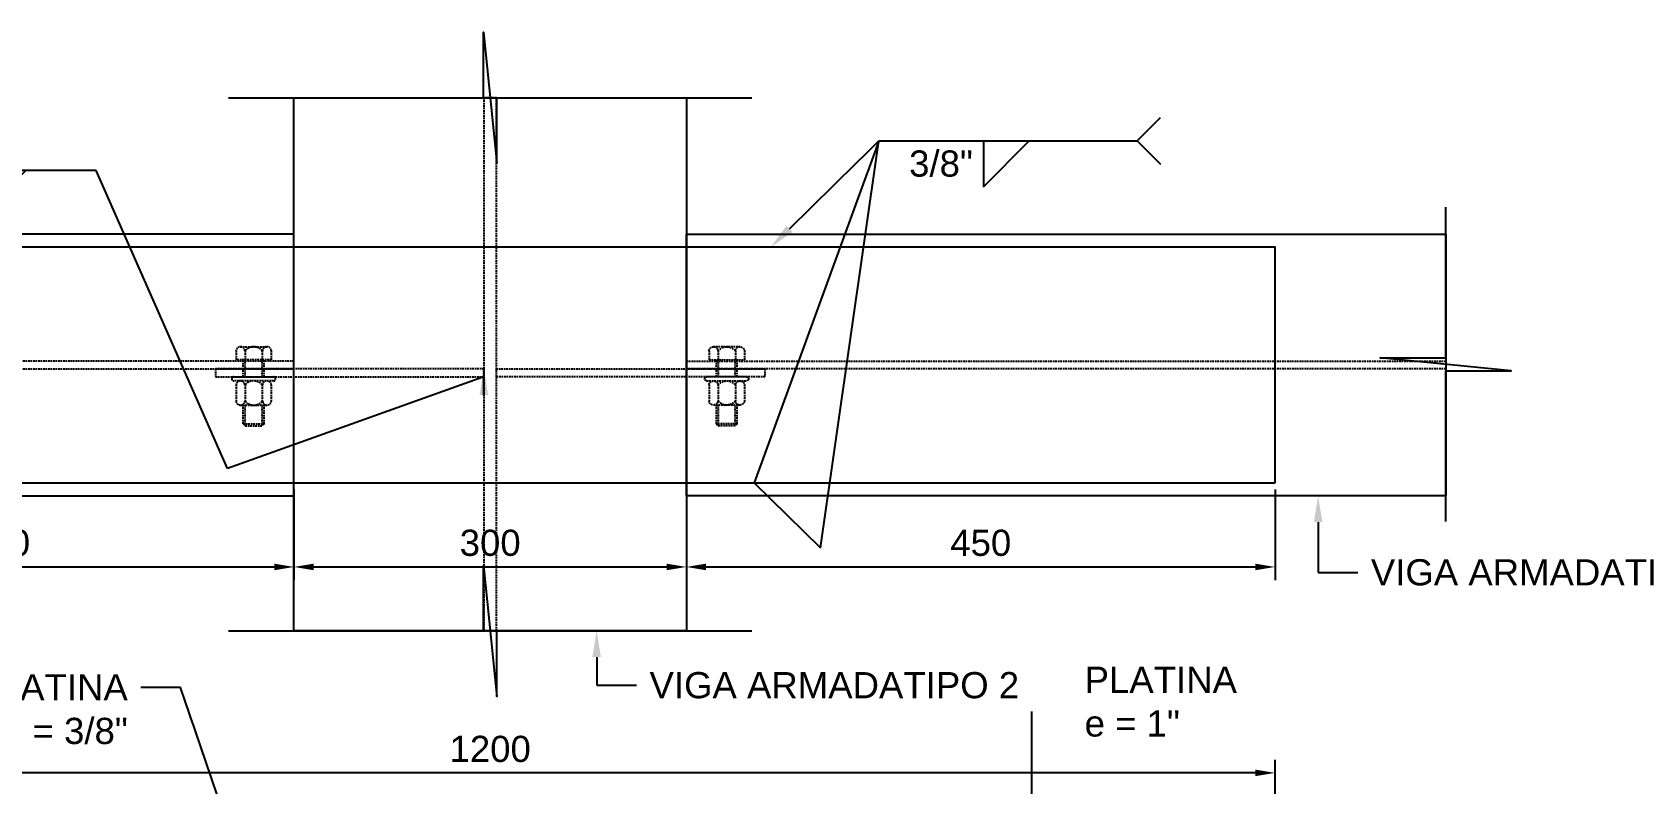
# Model space of a CAD drawing. Header units: millimetres. Extents: x -241278 to 318497, y -110515 to 29234.
# Drawn here: x -7433 to -6201, y -42191 to -41617 of the extents above; entities that cross this region are included whole.
import ezdxf
from ezdxf import colors
from ezdxf.entities.mleader import LeaderData, LeaderLine
from ezdxf.enums import TextEntityAlignment as Align
from ezdxf.math import Vec2, Vec3

# ---------------------------------------------------------------- set-up
doc = ezdxf.new("R2010")
doc.units = ezdxf.units.MM
doc.header["$LTSCALE"] = 0.1
doc.linetypes.add('HIDDEN', pattern=[0.375, 0.25, -0.125])
doc.linetypes.add('HIDDENX2', pattern=[19.05, 12.7, -6.35])
for name, color, linetype in [('EE-OCULTAS', 8, 'HIDDEN'), ('EE-TEXTO 2', 2, 'Continuous'), ('SIM-ARM 580x1-4x200x1-2', 44, 'Continuous'), ('SIM-ARM 700x3-8x300x1-2', 66, 'Continuous'), ('SIM-COTAS', 1, 'Continuous'), ('SIM-OCULTOS', 8, 'HIDDENX2'), ('SIM-PLATINAS', 2, 'Continuous')]:
    doc.layers.add(name, color=color, linetype=linetype)
doc.styles.add('ARIAL EE', font='arial.ttf')
doc.styles.get("Standard").update_dxf_attribs({"font": 'arial.ttf'})
doc.dimstyles.new('EE 1_STANDAR', dxfattribs={"dimtxt": 2, "dimasz": 1.5, "dimexe": 1, "dimexo": 0.5, "dimgap": 0.8, "dimtad": 1, "dimdec": 0, "dimdsep": 46, "dimtxsty": 'Standard', "dimcen": 0.09, "dimclrd": 256, "dimclre": 256, "dimclrt": 2, "dimadec": 0, "dimazin": 0, "dimtfac": 1, "dimtdec": 0, "dimtix": 1, "dimtmove": 0, "dimatfit": 2, "dimfxl": 1, "dimtolj": 1, "dimlwd": -1, "dimlwe": -1, "dimarcsym": 1})

# ---------------------------------------------------------------- blocks, each defined once
blk = doc.blocks.new('*D497')
at = {"layer": 'SIM-COTAS', "transparency": 16777216}
for p, q in [((-7682.9, -42290.9), (-7682.9, -42172.3)), ((-6482.9, -42290.9), (-6482.9, -42172.3)), ((-6497.9, -42182.3), (-7667.9, -42182.3))]:
    blk.add_line(p, q, dxfattribs=at)
for points in [[(-7667.9, -42179.8), (-7667.9, -42184.8), (-7682.9, -42182.3)], [(-6497.9, -42179.8), (-6497.9, -42184.8), (-6482.9, -42182.3)]]:
    blk.add_solid(points, dxfattribs=at)
at = {"layer": 'SIM-COTAS', "color": 2, "transparency": 16777216, "insert": (-7082.9, -42164.1), "char_height": 20, "attachment_point": 5}
blk.add_mtext('\\A1;1200', dxfattribs=at)
blk = doc.blocks.new('*D520')
at = {"layer": 'SIM-COTAS', "transparency": 16777216}
for p, q in [((-7682.9, -41965.8), (-7682.9, -42035)), ((-7232.9, -41965.8), (-7232.9, -42035)), ((-7667.9, -42025), (-7247.9, -42025))]:
    blk.add_line(p, q, dxfattribs=at)
for points in [[(-7667.9, -42022.5), (-7667.9, -42027.5), (-7682.9, -42025)], [(-7247.9, -42022.5), (-7247.9, -42027.5), (-7232.9, -42025)]]:
    blk.add_solid(points, dxfattribs=at)
at = {"layer": 'SIM-COTAS', "color": 2, "transparency": 16777216, "insert": (-7457.9, -42006.7), "char_height": 20, "attachment_point": 5}
blk.add_mtext('\\A1;450', dxfattribs=at)
blk = doc.blocks.new('*D521')
at = {"layer": 'SIM-COTAS', "transparency": 16777216}
for p, q in [((-7232.9, -41965.8), (-7232.9, -42035)), ((-6932.9, -41965.8), (-6932.9, -42035)), ((-7217.9, -42025), (-6947.9, -42025))]:
    blk.add_line(p, q, dxfattribs=at)
for points in [[(-7217.9, -42022.5), (-7217.9, -42027.5), (-7232.9, -42025)], [(-6947.9, -42022.5), (-6947.9, -42027.5), (-6932.9, -42025)]]:
    blk.add_solid(points, dxfattribs=at)
at = {"layer": 'SIM-COTAS', "color": 2, "transparency": 16777216, "insert": (-7082.9, -42006.7), "char_height": 20, "attachment_point": 5}
blk.add_mtext('\\A1;300', dxfattribs=at)
blk = doc.blocks.new('*D522')
at = {"layer": 'SIM-COTAS', "transparency": 16777216}
for p, q in [((-6932.9, -41965.8), (-6932.9, -42035)), ((-6482.9, -41965.8), (-6482.9, -42035)), ((-6917.9, -42025), (-6497.9, -42025))]:
    blk.add_line(p, q, dxfattribs=at)
for points in [[(-6917.9, -42022.5), (-6917.9, -42027.5), (-6932.9, -42025)], [(-6497.9, -42022.5), (-6497.9, -42027.5), (-6482.9, -42025)]]:
    blk.add_solid(points, dxfattribs=at)
at = {"layer": 'SIM-COTAS', "color": 2, "transparency": 16777216, "insert": (-6707.9, -42006.7), "char_height": 20, "attachment_point": 5}
blk.add_mtext('\\A1;450', dxfattribs=at)
blk = doc.blocks.new('AWS-FILL-DER')
at = {"transparency": 16777216}
for p, q in [((-19.75, 0), (-21.53, 1.78)), ((-11.5, -3.5), (-8, 0)), ((-19.75, 0), (-21.53, -1.78)), ((-8, 0), (-19.75, 0)), ((-11.5, 0), (-11.5, -3.5))]:
    blk.add_line(p, q, dxfattribs=at)
at = {"layer": 'EE-TEXTO 2', "color": 2, "transparency": 16777216, "style": 'ARIAL EE'}
for tag, flags, p in [('OBSERVACION', 4, (-21.91, -1.07)), ('VALOR_SOLDADURA', 12, (-11.92, -2.73))]:
    blk.add_attdef(tag, text='', height=2, dxfattribs=dict(at, flags=flags)).set_placement(p, align=Align.RIGHT)
at = {"layer": 'EE-TEXTO 2', "color": 2, "transparency": 16777216, "style": 'ARIAL EE', "flags": 12}
blk.add_attdef('DE-TANTO-CADA-TANTO', (-7.66, -2.68), '', height=2, dxfattribs=at)
blk = doc.blocks.new('*U98')
for p, q in [((-13.5, 19.9), (-13.5, 13)), ((13.5, 13), (-13.5, 13)), ((-10.3, 22.9), (10.3, 22.9)), ((-7.9, 0), (-7.9, 13)), ((-6.6, 19.9), (-6.6, 13)), ((6.6, 19.9), (6.6, 13)), ((7.9, 0), (7.9, 13)), ((13.5, 19.9), (13.5, 13)), ((-13.5, -6.1), (-13.5, -18.6)), ((-6.6, -6.1), (-6.6, -18.6)), ((6.6, -6.1), (6.6, -18.6)), ((13.5, -6.1), (13.5, -18.6)), ((-10.3, -21.6), (10.3, -21.6)), ((-7.9, -36), (-7.9, -21.6)), ((7.9, -36), (7.9, -21.6)), ((-7.9, -36), (7.9, -36)), ((-7.9, -36), (-6.4, -37.5)), ((7.9, -36), (6.4, -37.5)), ((-6.4, -37.5), (6.4, -37.5))]:
    blk.add_line(p, q)
blk.add_lwpolyline([(-16.7, -1.6), (-16.7, -1.5, -0.414214), (-15.2, 0), (15.2, 0, -0.414214), (16.7, -1.5), (16.7, -1.6, -0.414214), (15.2, -3.1), (-15.2, -3.1, -0.414214)], format="xyb", close=True)
for centre, radius, start, end in [((-10.1, 19.5), 3.47, 7.7682, 172.2318), ((0, 14.1), 8.8, 41.2145, 138.7855), ((10.1, 19.5), 3.47, 7.7682, 172.2318), ((-10.1, -6.6), 3.47, 7.7682, 172.2318), ((0, -11.9), 8.8, 41.2145, 138.7855), ((10.1, -6.6), 3.47, 7.7682, 172.2318), ((-10.1, -18.1), 3.47, 187.7682, 352.2318), ((0, -12.8), 8.8, 221.2145, 318.7855), ((10.1, -18.1), 3.47, 187.7682, 352.2318)]:
    blk.add_arc(centre, radius, start, end)
at = {"layer": 'EE-OCULTAS'}
for p, q in [((-6.4, 0), (-6.4, 13)), ((6.4, 0), (6.4, 13)), ((-6.4, -37.5), (-6.4, -21.6)), ((6.4, -37.5), (6.4, -21.8))]:
    blk.add_line(p, q, dxfattribs=at)
blk = doc.blocks.new('AWS-FILL-IZQ')
at = {"transparency": 16777216}
for p, q in [((20, 0), (21.78, 1.78)), ((8.25, -3.5), (11.75, 0)), ((8.25, 0), (8.25, -3.5)), ((8.25, 0), (20, 0)), ((20, 0), (21.78, -1.78))]:
    blk.add_line(p, q, dxfattribs=at)
at = {"layer": 'EE-TEXTO 2', "color": 2, "transparency": 16777216, "style": 'ARIAL EE'}
for tag, p, flags in [('OBSERVACION', (22.3, -1.07), 4), ('DE-TANTO-CADA-TANTO', (12.07, -2.68), 12)]:
    blk.add_attdef(tag, p, '', height=2, dxfattribs=dict(at, flags=flags))
at = {"layer": 'EE-TEXTO 2', "color": 2, "transparency": 16777216, "style": 'ARIAL EE', "flags": 12}
blk.add_attdef('VALOR_SOLDADURA', text='', height=2, dxfattribs=at).set_placement((7.44, -2.73), align=Align.RIGHT)

msp = doc.modelspace()

# ---------------------------------------------------------------- linework, layer by layer
at = {"layer": 'SIM-COTAS'}
msp.add_lwpolyline([(-6352.5, -41990.3), (-6352.5, -41875.3), (-6302.5, -41875.3), (-6402.5, -41865.3), (-6352.5, -41865.3), (-6352.5, -41750.3)], dxfattribs=at)
at = {"layer": 'SIM-OCULTOS'}
for points in [[(-7813.3, -41867.8), (-7813.3, -41873.8), (-7232.9, -41873.8), (-7232.9, -41867.8)], [(-6352.5, -41867.8), (-6352.5, -41873.8), (-6932.9, -41873.8), (-6932.9, -41867.8)], [(-7292.9, -41879.8), (-7087.7, -41879.8), (-7087.7, -41873.8), (-7292.9, -41873.8)], [(-6872.9, -41879.8), (-7078.2, -41879.8), (-7078.2, -41873.8), (-6872.9, -41873.8)]]:
    msp.add_lwpolyline(points, close=True, dxfattribs=at)
at = {"layer": 'SIM-PLATINAS'}
msp.add_lwpolyline([(-6482.9, -41960.8), (-6482.9, -41780.8), (-7682.9, -41780.8), (-7682.9, -41960.8)], close=True, dxfattribs=at)

# ---------------------------------------------------------------- block references
at = {"layer": 'SIM-OCULTOS'}
msp.add_blockref('*U98', (-7263.7, -41879.8), dxfattribs=at)
at = {"layer": 'SIM-OCULTOS', "xscale": -1}
msp.add_blockref('*U98', (-6902.1, -41879.8), dxfattribs=at)

# ---------------------------------------------------------------- dimensions: what is measured, and where the dimension line sits
at = {"layer": 'SIM-COTAS'}
for base, p1, p2, picture, middle in [((-7232.9, -42025), (-7682.9, -41960.8), (-7232.9, -41960.8), '*D520', (-7457.9, -42006.7)), ((-6932.9, -42025), (-7232.9, -41960.8), (-6932.9, -41960.8), '*D521', (-7082.9, -42006.7)), ((-6482.9, -42025), (-6932.9, -41960.8), (-6482.9, -41960.8), '*D522', (-6707.9, -42006.7))]:
    dim = msp.add_linear_dim(base=base, p1=p1, p2=p2, dimstyle='EE 1_STANDAR', dxfattribs=at)
    dim.commit()
    dim.dimension.update_dxf_attribs({"geometry": picture, "text_midpoint": middle})

# ---------------------------------------------------------------- leaders
at = {"layer": 'SIM-COTAS', "linetype": 'Continuous'}
ml = msp.add_multileader_mtext('Standard', dxfattribs=at)
ml.set_content('\\A1;{\\C2;VIGA ARMADATIPO 1}', color=256)
ml.set_leader_properties()
ml.build(insert=Vec2(0, 0))
ml.multileader.update_dxf_attribs({"dogleg_length": 0.0025, "arrow_head_size": 20, "scale": 10})
ctx = ml.context
ctx.base_point, ctx.scale, ctx.char_height, ctx.arrow_head_size, ctx.landing_gap_size, ctx.plane_origin = Vec3(-8701.5, -41703.1), 10, 20, 20, 10, Vec3(20569.4, -35135.9)
notes = []
notes.append((ctx, [(1, (1, 1, 0), (-8731.9, -41703.1), (1, 0), 30.4, [(0, [(-8731.9, -41773.9)], 0, [])])]))
ctx.mtext.insert, ctx.mtext.rotation, ctx.mtext.width, ctx.mtext.defined_height, ctx.mtext.flow_direction = Vec3(-8691.5, -41693.1), 6.283185, 197.277, 56.3, 5
ctx.mtext.has_bg_fill, ctx.mtext.bg_color, ctx.mtext.bg_scale_factor, ctx.mtext.bg_transparency, ctx.mtext.use_window_bg_color = 1, -1027028792, 1.5, 0, 1
ml = msp.add_multileader_mtext('Standard', dxfattribs=at)
ml.set_content('\\A1;{\\C2;W 16x36}', color=256)
ml.set_leader_properties()
ml.build(insert=Vec2(0, 0))
ml.multileader.update_dxf_attribs({"dogleg_length": 0.0025, "arrow_head_size": 20, "scale": 10})
ctx = ml.context
ctx.base_point, ctx.scale, ctx.char_height, ctx.arrow_head_size, ctx.landing_gap_size, ctx.plane_origin = Vec3(-8321.1, -42162.5), 10, 20, 20, 10, Vec3(20949.8, -35637)
notes.append((ctx, [(1, (1, 1, 0), (-8351.5, -42162.5), (1, 0), 30.4, [(0, [(-8351.5, -42047.5)], 0, [])])]))
ctx.mtext.insert, ctx.mtext.rotation, ctx.mtext.width, ctx.mtext.defined_height, ctx.mtext.flow_direction = Vec3(-8311.1, -42152.3), 6.283185, 139.61, 56.3, 5
ctx.mtext.has_bg_fill, ctx.mtext.bg_color, ctx.mtext.bg_scale_factor, ctx.mtext.bg_transparency, ctx.mtext.use_window_bg_color = 1, -1027028792, 1.5, 0, 1
for ctx, leaders in notes:
    for number, flags, end, landing, length, lines in leaders:
        leader = LeaderData()
        leader.index, (leader.has_last_leader_line, leader.has_dogleg_vector, leader.attachment_direction) = number, flags
        leader.last_leader_point, leader.dogleg_vector, leader.dogleg_length = Vec3(end), Vec3(landing), length
        for number, points, colour, breaks in lines:
            line = LeaderLine()
            line.index, line.vertices, line.color, line.breaks = number, Vec3.list(points), colors.encode_raw_color(colour), breaks
            leader.lines.append(line)
        ctx.leaders.append(leader)

# ---------------------------------------------------------------- next in the draw order: linework, layer by layer
at = {"layer": 'SIM-ARM 580x1-4x200x1-2'}
for points in [[(-7813.3, -41770.8), (-7813.3, -41970.8), (-7232.9, -41970.8), (-7232.9, -41770.8)], [(-6352.5, -41770.8), (-6352.5, -41970.8), (-6932.9, -41970.8), (-6932.9, -41770.8)]]:
    msp.add_lwpolyline(points, close=True, dxfattribs=at)
at = {"layer": 'SIM-ARM 700x3-8x300x1-2'}
msp.add_lwpolyline([(-7232.9, -41666.6), (-6932.9, -41666.6), (-6932.9, -42073.9), (-7232.9, -42073.9)], close=True, dxfattribs=at)
at = {"layer": 'SIM-COTAS'}
for points in [[(-7282.9, -41666.6), (-7087.9, -41666.6), (-7087.9, -41616.6), (-7077.9, -41716.6), (-7077.9, -41666.6), (-6882.9, -41666.6)], [(-7282.9, -42073.9), (-7087.9, -42073.9), (-7087.9, -42023.9), (-7077.9, -42123.9), (-7077.9, -42073.9), (-6882.9, -42073.9)]]:
    msp.add_lwpolyline(points, dxfattribs=at)
at = {"layer": 'SIM-OCULTOS'}
msp.add_lwpolyline([(-7087.7, -42073.9), (-7078.2, -42073.9), (-7078.2, -41666.6), (-7087.7, -41666.6)], close=True, dxfattribs=at)

# ---------------------------------------------------------------- next in the draw order: dimensions: what is measured, and where the dimension line sits
at = {"layer": 'SIM-COTAS'}
dim = msp.add_linear_dim(base=(-7682.9, -42182.3), p1=(-6482.9, -42295.9), p2=(-7682.9, -42295.9), dimstyle='EE 1_STANDAR', dxfattribs=at)
dim.commit()
dim.dimension.update_dxf_attribs({"geometry": '*D497', "text_midpoint": (-7082.9, -42164.1)})

# ---------------------------------------------------------------- next in the draw order: leaders
ml = msp.add_multileader_block('Standard', dxfattribs=at)
ml.set_content('AWS-FILL-IZQ', color=256, scale=10)
ml.set_attribute('VALOR_SOLDADURA', '3/8"', width=0)
ml.set_attribute('DE-TANTO-CADA-TANTO', '', width=0)
ml.set_attribute('OBSERVACION', '', width=0)
ml.set_leader_properties(color=256)
ml.build(insert=Vec2(0, 0))
ml.multileader.update_dxf_attribs({"arrow_head_size": 20, "scale": 10, "block_connection_type": 1})
ctx = ml.context
ctx.base_point, ctx.scale, ctx.char_height, ctx.arrow_head_size, ctx.landing_gap_size, ctx.plane_origin = Vec3(-6705.8, -41699.6), 10, 40, 20, 20, Vec3(-5953.3, -41616.7)
ctx.attachment_type = 1
notes = []
notes.append((ctx, [(0, (1, 1, 0), (-6785.8, -41699.6), (1, 0), 80, [(0, [(-6868.4, -41780.8), (-6785.8, -41699.6), (-6881.1, -41960.8), (-6830.5, -42010.5)], 0, [])])]))
ctx.block.insert = Vec3(-6788.3, -41699.6)
ml = msp.add_multileader_block('Standard', dxfattribs=at)
ml.set_content('AWS-FILL-DER', color=256, scale=10)
ml.set_attribute('DE-TANTO-CADA-TANTO', '', width=0)
ml.set_attribute('VALOR_SOLDADURA', '3/16"', width=0)
ml.set_attribute('OBSERVACION', '', width=0)
ml.set_leader_properties(color=256)
ml.build(insert=Vec2(0, 0))
ml.multileader.update_dxf_attribs({"arrow_head_size": 20, "scale": 10, "block_connection_type": 1})
ctx = ml.context
ctx.base_point, ctx.scale, ctx.char_height, ctx.arrow_head_size, ctx.landing_gap_size, ctx.plane_origin = Vec3(-7555.4, -41722.2), 10, 40, 20, 20, Vec3(-7648.8, -42299)
ctx.attachment_type = 1
notes.append((ctx, [(0, (1, 1, 0), (-7384, -41722.2), (-1, 0), 53.9, [(1, [(-7087.7, -41873.8), (-7087.7, -41879.8), (-7283.7, -41949.7)], 0, [])])]))
ctx.block.insert = Vec3(-7357.9, -41722.2)
for ctx, leaders in notes:
    for number, flags, end, landing, length, lines in leaders:
        leader = LeaderData()
        leader.index, (leader.has_last_leader_line, leader.has_dogleg_vector, leader.attachment_direction) = number, flags
        leader.last_leader_point, leader.dogleg_vector, leader.dogleg_length = Vec3(end), Vec3(landing), length
        for number, points, colour, breaks in lines:
            line = LeaderLine()
            line.index, line.vertices, line.color, line.breaks = number, Vec3.list(points), colors.encode_raw_color(colour), breaks
            leader.lines.append(line)
        ctx.leaders.append(leader)

# ---------------------------------------------------------------- next in the draw order: leaders
at = {"layer": 'SIM-COTAS', "linetype": 'Continuous'}
ml = msp.add_multileader_mtext('Standard', dxfattribs=at)
ml.set_content('\\A1;{\\C2;VIGA ARMADATIPO 1}', color=256)
ml.set_leader_properties()
ml.build(insert=Vec2(0, 0))
ml.multileader.update_dxf_attribs({"dogleg_length": 0.0025, "arrow_head_size": 20, "scale": 10})
ctx = ml.context
ctx.base_point, ctx.scale, ctx.char_height, ctx.arrow_head_size, ctx.landing_gap_size, ctx.plane_origin = Vec3(-6419.7, -42029.3), 10, 20, 20, 10, Vec3(22851.2, -35500.4)
notes = []
notes.append((ctx, [(1, (1, 1, 0), (-6450, -42029.3), (1, 0), 30.4, [(0, [(-6450, -41970.8)], 0, [])])]))
ctx.mtext.insert, ctx.mtext.rotation, ctx.mtext.width, ctx.mtext.defined_height, ctx.mtext.flow_direction = Vec3(-6409.7, -42019.1), 6.283185, 204.251, 56.3, 5
ctx.mtext.has_bg_fill, ctx.mtext.bg_color, ctx.mtext.bg_scale_factor, ctx.mtext.bg_transparency, ctx.mtext.use_window_bg_color = 1, -1027028792, 1.5, 0, 1
ml = msp.add_multileader_mtext('Standard', dxfattribs=at)
ml.set_content('\\A1;{\\C2;PLATINA\\Pe = 1"}', color=256)
ml.set_leader_properties()
ml.build(insert=Vec2(0, 0))
ml.multileader.update_dxf_attribs({"dogleg_length": 0.0025, "arrow_head_size": 20, "scale": 10})
ctx = ml.context
ctx.base_point, ctx.scale, ctx.char_height, ctx.arrow_head_size, ctx.landing_gap_size, ctx.plane_origin = Vec3(-6638.5, -42111.3), 10, 20, 20, 10, Vec3(22632.4, -35664.9)
notes.append((ctx, [(1, (1, 1, 0), (-6668.9, -42111.3), (1, 0), 30.4, [(0, [(-6668.9, -42297.1)], 0, [])])]))
ctx.mtext.insert, ctx.mtext.rotation, ctx.mtext.width, ctx.mtext.defined_height, ctx.mtext.flow_direction = Vec3(-6628.5, -42101.2), 6.283185, 139.61, 56.3, 5
ctx.mtext.has_bg_fill, ctx.mtext.bg_color, ctx.mtext.bg_scale_factor, ctx.mtext.bg_transparency, ctx.mtext.use_window_bg_color = 1, -1027028792, 1.5, 0, 1
ml = msp.add_multileader_mtext('Standard', dxfattribs=at)
ml.set_content('\\A1;{\\C2;PLATINA\\Pe = 3/8"}', color=256)
ml.set_leader_properties()
ml.build(insert=Vec2(0, 0))
ml.multileader.update_dxf_attribs({"dogleg_length": 0.0025, "arrow_head_size": 20, "scale": 10})
ctx = ml.context
ctx.base_point, ctx.scale, ctx.char_height, ctx.arrow_head_size, ctx.landing_gap_size, ctx.plane_origin = Vec3(-7484.3, -42117.1), 10, 20, 20, 10, Vec3(-36563.9, -35581.9)
ctx.text_align_type = 2
notes.append((ctx, [(1, (1, 1, 0), (-7319.6, -42117.1), (-1, 0), 30.4, [(0, [(-7232.9, -42370.1)], 0, [])])]))
ctx.mtext.insert, ctx.mtext.width, ctx.mtext.defined_height, ctx.mtext.alignment, ctx.mtext.flow_direction = Vec3(-7359.9, -42106.9), 106.419, 56.3, 3, 5
ctx.mtext.has_bg_fill, ctx.mtext.bg_color, ctx.mtext.bg_scale_factor, ctx.mtext.bg_transparency, ctx.mtext.use_window_bg_color = 1, -1027028792, 1.5, 0, 1
for ctx, leaders in notes:
    for number, flags, end, landing, length, lines in leaders:
        leader = LeaderData()
        leader.index, (leader.has_last_leader_line, leader.has_dogleg_vector, leader.attachment_direction) = number, flags
        leader.last_leader_point, leader.dogleg_vector, leader.dogleg_length = Vec3(end), Vec3(landing), length
        for number, points, colour, breaks in lines:
            line = LeaderLine()
            line.index, line.vertices, line.color, line.breaks = number, Vec3.list(points), colors.encode_raw_color(colour), breaks
            leader.lines.append(line)
        ctx.leaders.append(leader)

# ---------------------------------------------------------------- next in the draw order: leaders
ml = msp.add_multileader_mtext('Standard', dxfattribs=at)
ml.set_content('\\A1;{\\C2;VIGA ARMADATIPO 2}', color=256)
ml.set_leader_properties()
ml.build(insert=Vec2(0, 0))
ml.multileader.update_dxf_attribs({"dogleg_length": 0.0025, "arrow_head_size": 20, "scale": 10})
ctx = ml.context
ctx.base_point, ctx.scale, ctx.char_height, ctx.arrow_head_size, ctx.landing_gap_size, ctx.plane_origin = Vec3(-6971.1, -42115.3), 10, 20, 20, 10, Vec3(22299.8, -35028.7)
notes = []
notes.append((ctx, [(1, (1, 1, 0), (-7001.5, -42115.3), (1, 0), 30.4, [(0, [(-7001.5, -42073.9)], 0, [])])]))
ctx.mtext.insert, ctx.mtext.rotation, ctx.mtext.width, ctx.mtext.defined_height, ctx.mtext.flow_direction = Vec3(-6961.1, -42105.3), 6.283185, 197.277, 56.3, 5
ctx.mtext.has_bg_fill, ctx.mtext.bg_color, ctx.mtext.bg_scale_factor, ctx.mtext.bg_transparency, ctx.mtext.use_window_bg_color = 1, -1027028792, 1.5, 0, 1
for ctx, leaders in notes:
    for number, flags, end, landing, length, lines in leaders:
        leader = LeaderData()
        leader.index, (leader.has_last_leader_line, leader.has_dogleg_vector, leader.attachment_direction) = number, flags
        leader.last_leader_point, leader.dogleg_vector, leader.dogleg_length = Vec3(end), Vec3(landing), length
        for number, points, colour, breaks in lines:
            line = LeaderLine()
            line.index, line.vertices, line.color, line.breaks = number, Vec3.list(points), colors.encode_raw_color(colour), breaks
            leader.lines.append(line)
        ctx.leaders.append(leader)

doc.saveas('drawing.dxf')
